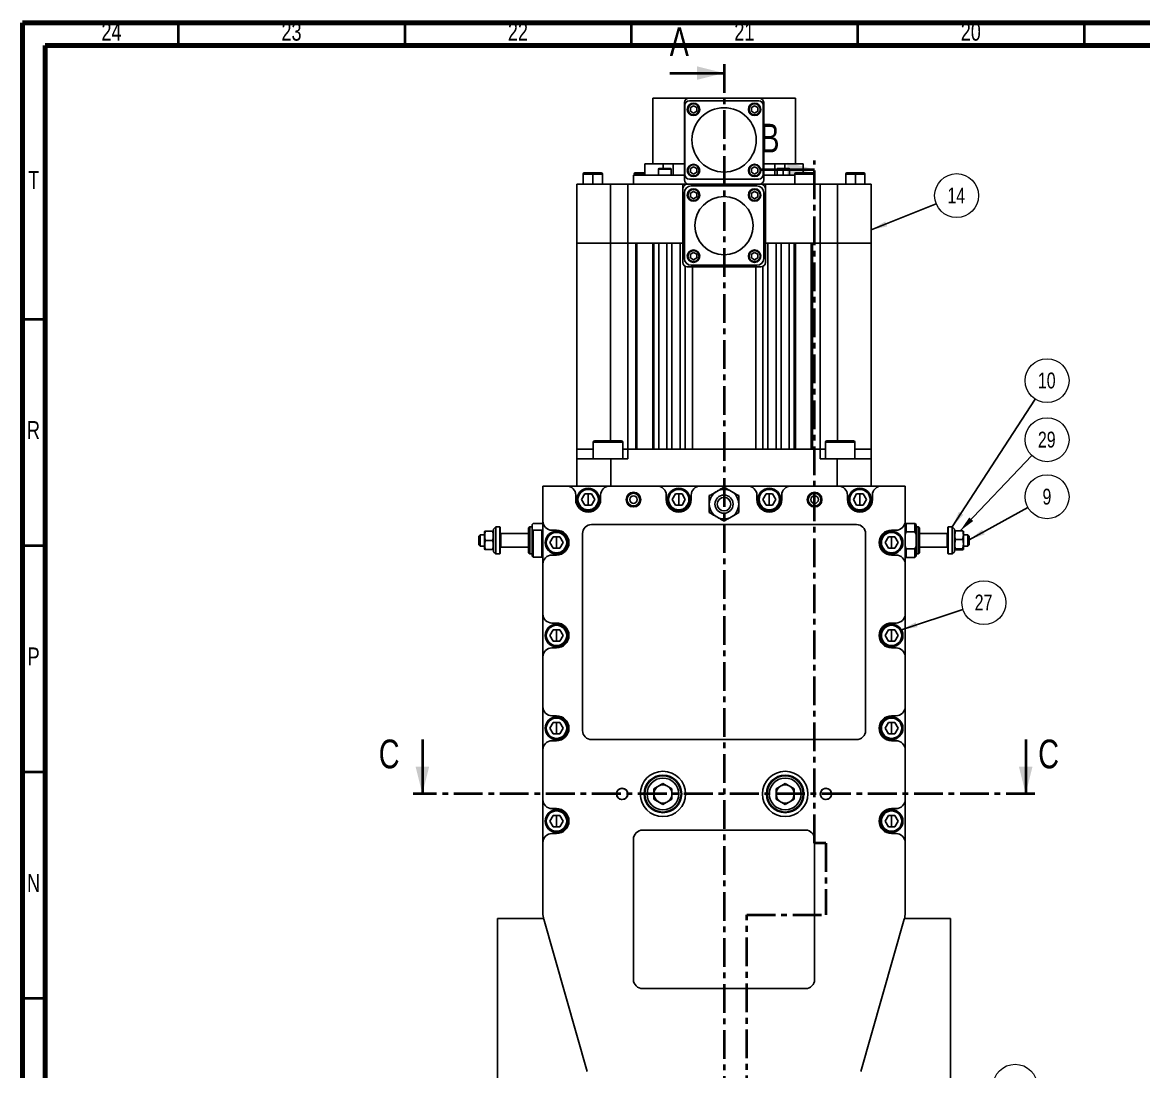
# Model space of a CAD drawing. Header units: millimetres. Extents: x 15 to 1184, y 5 to 836.
# Drawn here: x 15 to 262.6, y 604.4 to 836.1 of the extents above; entities that cross this region are included whole.
import ezdxf

# ---------------------------------------------------------------- set-up
doc = ezdxf.new("R2010")
doc.units = ezdxf.units.MM
doc.linetypes.add('CENTER', pattern=[10.16, 6.35, -1.27, 1.27, -1.27])
doc.styles.add('SLDTEXTSTYLE1', font='TXT', dxfattribs={"width": 0.75})
doc.dimstyles.new('SLDDIMSTYLE0', dxfattribs={"dimtxt": 0.18, "dimasz": 3.556, "dimexe": 0, "dimexo": 0.0625, "dimgap": 0, "dimtad": 0, "dimtih": 1, "dimtoh": 1, "dimdec": 0, "dimrnd": 1e-09, "dimzin": 0, "dimdsep": 46, "dimtxsty": 'Standard', "dimsah": 1, "dimcen": 0.09, "dimadec": 0, "dimazin": 0, "dimtfac": 3.556, "dimtdec": 0, "dimtofl": 0, "dimtmove": 0, "dimatfit": 3, "dimfxl": 1, "dimfrac": 2, "dimtolj": 1, "dimtzin": 0, "dimarcsym": 0})

# ---------------------------------------------------------------- blocks, each defined once
blk = doc.blocks.new('SW_NOTE_0_7')
at = {"color": 0, "linetype": 'Continuous', "lineweight": 0}
blk.add_circle((4.65, 1.36), 4.85, dxfattribs=at)
at = {"color": 0, "linetype": 'Continuous', "lineweight": 0, "insert": (4.62, 3.14), "char_height": 3.5, "attachment_point": 2, "style": 'SLDTEXTSTYLE1'}
blk.add_mtext('8', dxfattribs=at)
blk = doc.blocks.new('SW_NOTE_0_9')
at = {"color": 0, "linetype": 'Continuous', "lineweight": 0}
blk.add_circle((4.61, 1.51), 4.85, dxfattribs=at)
at = {"color": 0, "linetype": 'Continuous', "lineweight": 0, "insert": (4.54, 3.29), "char_height": 3.5, "attachment_point": 2, "style": 'SLDTEXTSTYLE1'}
blk.add_mtext('27', dxfattribs=at)
blk = doc.blocks.new('SW_NOTE_0_10')
at = {"color": 0, "linetype": 'Continuous', "lineweight": 0}
blk.add_circle((4.24, 2.35), 4.85, dxfattribs=at)
at = {"color": 0, "linetype": 'Continuous', "lineweight": 0, "insert": (4.21, 4.13), "char_height": 3.5, "attachment_point": 2, "style": 'SLDTEXTSTYLE1'}
blk.add_mtext('9', dxfattribs=at)
blk = doc.blocks.new('SW_NOTE_0_11')
at = {"color": 0, "linetype": 'Continuous', "lineweight": 0}
blk.add_circle((3.35, 3.51), 4.85, dxfattribs=at)
at = {"color": 0, "linetype": 'Continuous', "lineweight": 0, "insert": (3.28, 5.29), "char_height": 3.5, "attachment_point": 2, "style": 'SLDTEXTSTYLE1'}
blk.add_mtext('29', dxfattribs=at)
blk = doc.blocks.new('SW_NOTE_0_12')
at = {"color": 0, "linetype": 'Continuous', "lineweight": 0}
blk.add_circle((2.64, 4.07), 4.85, dxfattribs=at)
at = {"color": 0, "linetype": 'Continuous', "lineweight": 0, "insert": (2.57, 5.85), "char_height": 3.5, "attachment_point": 2, "style": 'SLDTEXTSTYLE1'}
blk.add_mtext('10', dxfattribs=at)
blk = doc.blocks.new('SW_NOTE_0_13')
at = {"color": 0, "linetype": 'Continuous', "lineweight": 0}
blk.add_circle((4.5, 1.81), 4.85, dxfattribs=at)
at = {"color": 0, "linetype": 'Continuous', "lineweight": 0, "insert": (4.43, 3.59), "char_height": 3.5, "attachment_point": 2, "style": 'SLDTEXTSTYLE1'}
blk.add_mtext('14', dxfattribs=at)

msp = doc.modelspace()

# ---------------------------------------------------------------- linework, layer by layer
at = {"color": 7, "linetype": 'Continuous', "lineweight": 70}
for p, q in [((15, 5), (15, 836)), ((15, 836), (1184, 836)), ((20, 10), (20, 831)), ((20, 831), (1179, 831))]:
    msp.add_line(p, q, dxfattribs=at)
at = {"color": 7, "linetype": 'Continuous', "lineweight": 35}
for p, q in [((49.5, 831), (49.5, 836)), ((99.5, 831), (99.5, 836)), ((149.5, 831), (149.5, 836)), ((199.5, 831), (199.5, 836)), ((249.5, 831), (249.5, 836)), ((157.9312, 824.9346), (169.9312, 824.9346)), ((177.9312, 803.6493), (189.9312, 803.6493)), ((20, 770.5), (15, 770.5)), ((20, 720.5), (15, 720.5)), ((103.3153, 677.7201), (103.3153, 665.7201)), ((236.5471, 677.7201), (236.5471, 665.7201)), ((20, 670.5), (15, 670.5)), ((20, 620.5), (15, 620.5))]:
    msp.add_line(p, q, dxfattribs=at)
at = {"color": 7, "linetype": 'CENTER', "lineweight": 35}
for p, q in [((169.9312, 826.9346), (169.9312, 473.1807)), ((189.9312, 654.8591), (189.9312, 805.6493)), ((238.5471, 665.7201), (101.3153, 665.7201)), ((192.4312, 654.8591), (189.9312, 654.8591)), ((192.4312, 654.8591), (192.4312, 639.0076)), ((174.9312, 556.5399), (174.9312, 639.0076)), ((174.9312, 639.0076), (192.4312, 639.0076))]:
    msp.add_line(p, q, dxfattribs=at)
at = {"color": 7, "linetype": 'Continuous', "lineweight": 25}
for p, q in [((154.1812, 819.4201), (154.1812, 804.8701)), ((154.1812, 819.4201), (162.1812, 819.4201)), ((161.1812, 818.4201), (161.1812, 801.3701)), ((161.2812, 802.5201), (161.2812, 817.8201)), ((177.6812, 819.4201), (162.1812, 819.4201)), ((162.2812, 818.8201), (177.5812, 818.8201)), ((162.4887, 817.3167), (163.1887, 817.7209)), ((162.4887, 816.5084), (162.4887, 817.3167)), ((163.1887, 818.1376), (163.1887, 818.2876)), ((163.1887, 817.7209), (163.8887, 817.3167)), ((163.8887, 817.3167), (163.8887, 816.5084)), ((175.9737, 817.3167), (176.6737, 817.7209)), ((175.9737, 816.5084), (175.9737, 817.3167)), ((176.6737, 818.1376), (176.6737, 818.2876)), ((176.6737, 817.7209), (177.3737, 817.3167)), ((177.3737, 817.3167), (177.3737, 816.5084)), ((177.6812, 819.4201), (185.6812, 819.4201)), ((178.5812, 817.8201), (178.5812, 802.5201)), ((178.6812, 801.3701), (178.6812, 818.4201)), ((185.6812, 804.8701), (185.6812, 819.4201)), ((163.1887, 816.1043), (162.4887, 816.5084)), ((163.8887, 816.5084), (163.1887, 816.1043)), ((163.1887, 815.5376), (163.1887, 815.6876)), ((176.6737, 816.1043), (175.9737, 816.5084)), ((177.3737, 816.5084), (176.6737, 816.1043)), ((176.6737, 815.5376), (176.6737, 815.6876)), ((152.4312, 804.8701), (152.4312, 802.3701)), ((152.4312, 804.8701), (156.4968, 804.8701)), ((156.4968, 803.8701), (156.4968, 804.8701)), ((156.4968, 804.8701), (158.7167, 804.8701)), ((158.7167, 804.8701), (161.1812, 804.8701)), ((158.7167, 804.8701), (158.7167, 802.3701)), ((163.1887, 804.6526), (163.1887, 804.8026)), ((176.6737, 804.6526), (176.6737, 804.8026)), ((178.6812, 804.8701), (181.1457, 804.8701)), ((181.1457, 802.3701), (181.1457, 804.8701)), ((181.1457, 804.8701), (183.3656, 804.8701)), ((183.3656, 804.8701), (183.3656, 803.8701)), ((183.3656, 804.8701), (187.4312, 804.8701)), ((187.4312, 802.8701), (187.4312, 804.8701)), ((138.8062, 802.6201), (138.8062, 800.3751)), ((139.0562, 802.8701), (140.9312, 802.8701)), ((140.9312, 802.6201), (140.9312, 802.8701)), ((140.9312, 802.8701), (142.8062, 802.8701)), ((140.9312, 800.3751), (140.9312, 802.6201)), ((143.0562, 800.3751), (143.0562, 802.6201)), ((149.9312, 802.3701), (149.9312, 800.3751)), ((149.9312, 802.3701), (161.1812, 802.3701)), ((150.0562, 802.3701), (150.0562, 802.6201)), ((150.3062, 802.8701), (152.4312, 802.8701)), ((155.4747, 803.7201), (158.2247, 803.7201)), ((155.4747, 803.7201), (155.4747, 802.3701)), ((155.6247, 803.8701), (158.0747, 803.8701)), ((158.2247, 802.3701), (158.2247, 803.7201)), ((162.4887, 803.8317), (163.1887, 804.2359)), ((162.4887, 803.0234), (162.4887, 803.8317)), ((163.1887, 802.6193), (162.4887, 803.0234)), ((163.1887, 804.2359), (163.8887, 803.8317)), ((163.8887, 803.0234), (163.1887, 802.6193)), ((163.1887, 802.0526), (163.1887, 802.2026)), ((163.8887, 803.8317), (163.8887, 803.0234)), ((175.9737, 803.8317), (176.6737, 804.2359)), ((175.9737, 803.0234), (175.9737, 803.8317)), ((176.6737, 802.6193), (175.9737, 803.0234)), ((176.6737, 804.2359), (177.3737, 803.8317)), ((177.3737, 803.0234), (176.6737, 802.6193)), ((176.6737, 802.0526), (176.6737, 802.2026)), ((177.3737, 803.8317), (177.3737, 803.0234)), ((178.6812, 802.3701), (185.5562, 802.3701)), ((181.6377, 803.7201), (181.6377, 802.3701)), ((181.7877, 803.8701), (183.0127, 803.8701)), ((183.0127, 803.8701), (183.0127, 803.7201)), ((183.0127, 803.8701), (184.2377, 803.8701)), ((183.0127, 803.7201), (183.0127, 802.3701)), ((184.3877, 802.3701), (184.3877, 803.7201)), ((185.5562, 802.6201), (189.8062, 802.6201)), ((185.5562, 802.6201), (185.5562, 800.3751)), ((185.8062, 802.8701), (189.5562, 802.8701)), ((189.8062, 800.3751), (189.8062, 802.6201)), ((189.8062, 802.3701), (189.9312, 802.3701)), ((189.9312, 800.3751), (189.9312, 802.3701)), ((196.8062, 802.6201), (196.8062, 800.3751)), ((197.0562, 802.8701), (198.9312, 802.8701)), ((198.9312, 802.8701), (198.9312, 802.6201)), ((198.9312, 802.8701), (200.8062, 802.8701)), ((198.9312, 802.6201), (198.9312, 800.3751)), ((201.0562, 800.3751), (201.0562, 802.6201)), ((137.4312, 787.3751), (137.4312, 800.3751)), ((137.4312, 800.3751), (144.8812, 800.3751)), ((144.8812, 787.3751), (144.8812, 800.3751)), ((144.8812, 800.3751), (148.6812, 800.3751)), ((148.6812, 800.3751), (148.6812, 787.3751)), ((191.1812, 800.3751), (148.6812, 800.3751)), ((160.8062, 800.3701), (160.8062, 799.3701)), ((161.8062, 800.3701), (160.8062, 800.3701)), ((178.0562, 800.3701), (161.8062, 800.3701)), ((177.5812, 801.5201), (162.2812, 801.5201)), ((162.6812, 799.9951), (177.1812, 799.9951)), ((179.0562, 800.3701), (178.0562, 800.3701)), ((179.0562, 799.3701), (179.0562, 800.3701)), ((191.1812, 787.3751), (191.1812, 800.3751)), ((191.1812, 800.3751), (194.9812, 800.3751)), ((194.9812, 787.3751), (194.9812, 800.3751)), ((194.9812, 800.3751), (202.4312, 800.3751)), ((202.4312, 800.3751), (202.4312, 787.3751)), ((160.8062, 799.3701), (160.8062, 783.1201)), ((161.1812, 783.9951), (161.1812, 798.4951)), ((162.4887, 798.3917), (163.1887, 798.7959)), ((162.4887, 797.5834), (162.4887, 798.3917)), ((163.1887, 797.1793), (162.4887, 797.5834)), ((163.1887, 799.2126), (163.1887, 799.3626)), ((163.1887, 798.7959), (163.8887, 798.3917)), ((163.8887, 797.5834), (163.1887, 797.1793)), ((163.8887, 798.3917), (163.8887, 797.5834)), ((175.9737, 798.3917), (176.6737, 798.7959)), ((175.9737, 797.5834), (175.9737, 798.3917)), ((176.6737, 797.1793), (175.9737, 797.5834)), ((176.6737, 799.2126), (176.6737, 799.3626)), ((176.6737, 798.7959), (177.3737, 798.3917)), ((177.3737, 797.5834), (176.6737, 797.1793)), ((177.3737, 798.3917), (177.3737, 797.5834)), ((178.6812, 798.4951), (178.6812, 783.9951)), ((179.0562, 783.1201), (179.0562, 799.3701)), ((163.1887, 796.6126), (163.1887, 796.7626)), ((176.6737, 796.6126), (176.6737, 796.7626)), ((144.8812, 787.3751), (137.4312, 787.3751)), ((137.4312, 741.8751), (137.4312, 787.3651)), ((137.4312, 787.3651), (144.8812, 787.3651)), ((148.6812, 787.3751), (144.8812, 787.3751)), ((144.8812, 743.7201), (144.8812, 787.3651)), ((144.8812, 787.3651), (148.6812, 787.3651)), ((148.6812, 787.3751), (160.8062, 787.3751)), ((148.6812, 787.3651), (148.6812, 741.8751)), ((150.4312, 787.3651), (148.6812, 787.3651)), ((150.4312, 741.8751), (150.4312, 787.3651)), ((150.4312, 787.3651), (150.6812, 787.3651)), ((150.6812, 741.8751), (150.6812, 787.3651)), ((150.6812, 787.3651), (154.1812, 787.3651)), ((154.1812, 741.8751), (154.1812, 787.3651)), ((154.1812, 787.3651), (154.4312, 787.3651)), ((155.5312, 787.3651), (154.4312, 787.3651)), ((154.4312, 787.3651), (154.4312, 741.8751)), ((155.5312, 741.8751), (155.5312, 787.3651)), ((155.5312, 787.3651), (157.3312, 787.3651)), ((157.3312, 787.3651), (157.3312, 741.8751)), ((158.4312, 787.3651), (157.3312, 787.3651)), ((158.4312, 741.8751), (158.4312, 787.3651)), ((158.4312, 787.3651), (160.2312, 787.3651)), ((160.2312, 787.3651), (160.2312, 741.8751)), ((160.8062, 787.3651), (160.2312, 787.3651)), ((179.0562, 787.3751), (191.1812, 787.3751)), ((179.6312, 787.3651), (179.0562, 787.3651)), ((179.6312, 741.8751), (179.6312, 787.3651)), ((179.6312, 787.3651), (181.4312, 787.3651)), ((182.5312, 787.3651), (181.4312, 787.3651)), ((181.4312, 787.3651), (181.4312, 741.8751)), ((182.5312, 741.8751), (182.5312, 787.3651)), ((182.5312, 787.3651), (184.3312, 787.3651)), ((184.3312, 787.3651), (184.3312, 741.8751)), ((185.4312, 787.3651), (184.3312, 787.3651)), ((185.4312, 741.8751), (185.4312, 787.3651)), ((185.4312, 787.3651), (185.6812, 787.3651)), ((185.6812, 741.8751), (185.6812, 787.3651)), ((185.6812, 787.3651), (189.1812, 787.3651)), ((189.1812, 741.8751), (189.1812, 787.3651)), ((189.1812, 787.3651), (189.4312, 787.3651)), ((189.4312, 787.3651), (189.4312, 741.8751)), ((191.1812, 787.3651), (189.4312, 787.3651)), ((194.9812, 787.3751), (191.1812, 787.3751)), ((191.1812, 741.8751), (191.1812, 787.3651)), ((191.1812, 787.3651), (194.9812, 787.3651)), ((202.4312, 787.3751), (194.9812, 787.3751)), ((194.9812, 743.7201), (194.9812, 787.3651)), ((194.9812, 787.3651), (202.4312, 787.3651)), ((202.4312, 787.3651), (202.4312, 741.8751)), ((162.4887, 784.9067), (163.1887, 785.3109)), ((162.4887, 784.0984), (162.4887, 784.9067)), ((163.1887, 785.7276), (163.1887, 785.8776)), ((163.1887, 785.3109), (163.8887, 784.9067)), ((163.8887, 784.9067), (163.8887, 784.0984)), ((175.9737, 784.9067), (176.6737, 785.3109)), ((175.9737, 784.0984), (175.9737, 784.9067)), ((176.6737, 785.7276), (176.6737, 785.8776)), ((176.6737, 785.3109), (177.3737, 784.9067)), ((177.3737, 784.9067), (177.3737, 784.0984)), ((163.1887, 783.6943), (162.4887, 784.0984)), ((177.1812, 782.4951), (162.6812, 782.4951)), ((163.8887, 784.0984), (163.1887, 783.6943)), ((163.1887, 783.1276), (163.1887, 783.2776)), ((176.6737, 783.6943), (175.9737, 784.0984)), ((177.3737, 784.0984), (176.6737, 783.6943)), ((176.6737, 783.1276), (176.6737, 783.2776)), ((161.3312, 741.8751), (161.3312, 782.2401)), ((161.8062, 782.1201), (178.0562, 782.1201)), ((162.9312, 782.1201), (162.9312, 741.8751)), ((176.9312, 741.8751), (176.9312, 782.1201)), ((178.5312, 782.2401), (178.5312, 741.8751)), ((144.2987, 743.3951), (141.0487, 743.3951)), ((141.0487, 739.7201), (141.0487, 743.3951)), ((144.2987, 743.7201), (141.3737, 743.7201)), ((144.2987, 743.3951), (144.2987, 743.7201)), ((147.2237, 743.7201), (144.2987, 743.7201)), ((147.5487, 743.3951), (144.2987, 743.3951)), ((147.5487, 743.3951), (147.5487, 739.7201)), ((195.5637, 743.3951), (192.3137, 743.3951)), ((192.3137, 739.7201), (192.3137, 743.3951)), ((195.5637, 743.7201), (192.6387, 743.7201)), ((195.5637, 743.3951), (195.5637, 743.7201)), ((198.4887, 743.7201), (195.5637, 743.7201)), ((198.8137, 743.3951), (195.5637, 743.3951)), ((198.8137, 743.3951), (198.8137, 739.7201)), ((141.0487, 741.8751), (137.4312, 741.8751)), ((137.4312, 739.7201), (137.4312, 741.8701)), ((137.4312, 741.8701), (141.0487, 741.8701)), ((148.6812, 741.8751), (147.5487, 741.8751)), ((147.5487, 741.8701), (148.6812, 741.8701)), ((148.6812, 741.8751), (150.4312, 741.8751)), ((148.6812, 741.8701), (148.6812, 739.7201)), ((191.1812, 741.8701), (148.6812, 741.8701)), ((150.6812, 741.8751), (150.4312, 741.8751)), ((154.1812, 741.8751), (150.6812, 741.8751)), ((154.4312, 741.8751), (154.1812, 741.8751)), ((154.4312, 741.8751), (155.5312, 741.8751)), ((157.3312, 741.8751), (155.5312, 741.8751)), ((157.3312, 741.8751), (158.4312, 741.8751)), ((160.2312, 741.8751), (158.4312, 741.8751)), ((160.2312, 741.8751), (161.3312, 741.8751)), ((162.9312, 741.8751), (161.3312, 741.8751)), ((162.9312, 741.8751), (176.9312, 741.8751)), ((163.9312, 741.8751), (163.9312, 741.8701)), ((175.9312, 741.8701), (175.9312, 741.8751)), ((178.5312, 741.8751), (176.9312, 741.8751)), ((178.5312, 741.8751), (179.6312, 741.8751)), ((181.4312, 741.8751), (179.6312, 741.8751)), ((181.4312, 741.8751), (182.5312, 741.8751)), ((184.3312, 741.8751), (182.5312, 741.8751)), ((184.3312, 741.8751), (185.4312, 741.8751)), ((185.6812, 741.8751), (185.4312, 741.8751)), ((189.1812, 741.8751), (185.6812, 741.8751)), ((189.4312, 741.8751), (189.1812, 741.8751)), ((189.4312, 741.8751), (191.1812, 741.8751)), ((192.3137, 741.8751), (191.1812, 741.8751)), ((191.1812, 739.7201), (191.1812, 741.8701)), ((191.1812, 741.8701), (192.3137, 741.8701)), ((202.4312, 741.8751), (198.8137, 741.8751)), ((198.8137, 741.8701), (202.4312, 741.8701)), ((202.4312, 741.8701), (202.4312, 739.7201)), ((137.4312, 733.7201), (137.4312, 739.7201)), ((144.9312, 739.7201), (137.4312, 739.7201)), ((144.9312, 739.7201), (144.9312, 733.7201)), ((148.6812, 739.7201), (144.9312, 739.7201)), ((194.9312, 739.7201), (191.1812, 739.7201)), ((194.9312, 733.7201), (194.9312, 739.7201)), ((202.4312, 739.7201), (194.9312, 739.7201)), ((202.4312, 739.7201), (202.4312, 733.7201)), ((129.9312, 733.7201), (129.9312, 725.9701)), ((135.1812, 733.7201), (129.9312, 733.7201)), ((144.6812, 733.7201), (135.1812, 733.7201)), ((155.1812, 733.7201), (144.6812, 733.7201)), ((164.6812, 733.7201), (155.1812, 733.7201)), ((175.1812, 733.7201), (164.6812, 733.7201)), ((169.9312, 732.9701), (169.9312, 733.4728)), ((184.6812, 733.7201), (175.1812, 733.7201)), ((195.1812, 733.7201), (184.6812, 733.7201)), ((204.6812, 733.7201), (195.1812, 733.7201)), ((209.9312, 733.7201), (204.6812, 733.7201)), ((209.9312, 725.9701), (209.9312, 733.7201)), ((137.1812, 731.7201), (137.1812, 730.7201)), ((137.6812, 730.7201), (137.4312, 730.7201)), ((138.4878, 730.7201), (139.2095, 731.9701)), ((139.2095, 729.4701), (138.4878, 730.7201)), ((139.2095, 731.9701), (140.6529, 731.9701)), ((139.9312, 730.7201), (139.9312, 731.9701)), ((139.9312, 729.4701), (139.9312, 730.7201)), ((140.6529, 731.9701), (141.3746, 730.7201)), ((141.3746, 730.7201), (140.6529, 729.4701)), ((142.4312, 730.7201), (142.1812, 730.7201)), ((142.6812, 730.7201), (142.6812, 731.7201)), ((157.1812, 731.7201), (157.1812, 730.7201)), ((157.6812, 730.7201), (157.4312, 730.7201)), ((158.4878, 730.7201), (159.2095, 731.9701)), ((159.2095, 729.4701), (158.4878, 730.7201)), ((159.2095, 731.9701), (160.6529, 731.9701)), ((159.9312, 730.7201), (159.9312, 731.9701)), ((159.9312, 729.4701), (159.9312, 730.7201)), ((160.6529, 731.9701), (161.3746, 730.7201)), ((161.3746, 730.7201), (160.6529, 729.4701)), ((162.4312, 730.7201), (162.1812, 730.7201)), ((162.6812, 730.7201), (162.6812, 731.7201)), ((177.1812, 731.7201), (177.1812, 730.7201)), ((177.6812, 730.7201), (177.4312, 730.7201)), ((178.4878, 730.7201), (179.2095, 731.9701)), ((179.2095, 729.4701), (178.4878, 730.7201)), ((179.2095, 731.9701), (180.6529, 731.9701)), ((179.9312, 730.7201), (179.9312, 731.9701)), ((179.9312, 729.4701), (179.9312, 730.7201)), ((180.6529, 731.9701), (181.3746, 730.7201)), ((181.3746, 730.7201), (180.6529, 729.4701)), ((182.4312, 730.7201), (182.1812, 730.7201)), ((182.6812, 730.7201), (182.6812, 731.7201)), ((197.1812, 731.7201), (197.1812, 730.7201)), ((197.6812, 730.7201), (197.4312, 730.7201)), ((198.4878, 730.7201), (199.2095, 731.9701)), ((199.2095, 729.4701), (198.4878, 730.7201)), ((199.2095, 731.9701), (200.6529, 731.9701)), ((199.9312, 730.7201), (199.9312, 731.9701)), ((199.9312, 729.4701), (199.9312, 730.7201)), ((200.6529, 731.9701), (201.3746, 730.7201)), ((201.3746, 730.7201), (200.6529, 729.4701)), ((202.4312, 730.7201), (202.1812, 730.7201)), ((202.6812, 730.7201), (202.6812, 731.7201)), ((140.6529, 729.4701), (139.2095, 729.4701)), ((160.6529, 729.4701), (159.2095, 729.4701)), ((180.6529, 729.4701), (179.2095, 729.4701)), ((200.6529, 729.4701), (199.2095, 729.4701)), ((127.7812, 725.4382), (127.5312, 725.2198)), ((129.6812, 725.4382), (127.7812, 725.4382)), ((129.9312, 725.2198), (129.6812, 725.4382)), ((129.9312, 725.9701), (129.9312, 716.4701)), ((169.9312, 725.9673), (169.9312, 726.4701)), ((209.9312, 716.4701), (209.9312, 725.9701)), ((210.1812, 725.4701), (209.9312, 725.2201)), ((212.0812, 725.4701), (210.1812, 725.4701)), ((210.1812, 725.4701), (210.1812, 723.5909)), ((212.3312, 725.2201), (212.0812, 725.4701)), ((212.0812, 723.5909), (212.0812, 725.4701)), ((116.0812, 722.9701), (115.7812, 722.6701)), ((117.0312, 722.9701), (116.0812, 722.9701)), ((116.0812, 722.9701), (116.0812, 720.4701)), ((117.088, 723.7201), (117.0312, 723.5794)), ((117.0312, 723.5794), (117.0312, 721.7201)), ((118.8494, 723.7201), (117.213, 723.7201)), ((119.0312, 723.5794), (118.9744, 723.7201)), ((119.5312, 724.7201), (119.0312, 724.2201)), ((119.0312, 721.7201), (119.0312, 724.2201)), ((120.4312, 724.7201), (119.5312, 724.7201)), ((119.5312, 724.7201), (119.5312, 721.7201)), ((120.5312, 724.6201), (120.4312, 724.7201)), ((120.4312, 721.7201), (120.4312, 724.7201)), ((120.5312, 724.6201), (120.5312, 721.7201)), ((120.6312, 723.2201), (120.5312, 723.1201)), ((126.7812, 723.2201), (120.6312, 723.2201)), ((120.6312, 723.2201), (120.6312, 723.1064)), ((120.6312, 723.1064), (120.6312, 720.2201)), ((127.0312, 724.7201), (126.7812, 724.4701)), ((126.7812, 724.2617), (126.7812, 724.4701)), ((126.7812, 718.9701), (126.7812, 724.2617)), ((127.5312, 724.7201), (127.0312, 724.7201)), ((127.0312, 724.7201), (127.0312, 724.4927)), ((127.0312, 724.4927), (127.0312, 718.7201)), ((127.5477, 725.2365), (127.5312, 725.2201)), ((127.5312, 725.2198), (127.5312, 724.2278)), ((127.5312, 718.2203), (127.5312, 724.2278)), ((127.5312, 724.2278), (127.7812, 724.0094)), ((127.7812, 724.0094), (127.7812, 718.002)), ((127.7812, 724.0094), (129.6812, 724.0094)), ((129.6812, 724.0094), (129.9312, 724.2278)), ((129.6812, 718.002), (129.6812, 724.0094)), ((129.9312, 725.2201), (129.9147, 725.2365)), ((132.9312, 723.9701), (131.9312, 723.9701)), ((138.6812, 679.7201), (138.6812, 723.2201)), ((140.6812, 725.2201), (199.1812, 725.2201)), ((201.1812, 723.2201), (201.1812, 679.7201)), ((207.9312, 723.9701), (206.9312, 723.9701)), ((210.1812, 723.5909), (209.9312, 723.0191)), ((212.0812, 723.5909), (210.1812, 723.5909)), ((212.3312, 723.0191), (212.0812, 723.5909)), ((212.3312, 725.2201), (212.3312, 723.0191)), ((212.8312, 724.7201), (212.3312, 724.7201)), ((212.3312, 720.421), (212.3312, 723.0191)), ((213.0812, 724.4701), (212.8312, 724.7201)), ((212.8312, 718.7201), (212.8312, 724.7201)), ((213.0812, 724.4701), (213.0812, 718.9701)), ((219.2312, 723.2201), (213.0812, 723.2201)), ((219.3312, 723.1201), (219.2312, 723.2201)), ((219.2312, 720.2201), (219.2312, 723.2201)), ((219.4312, 724.7201), (219.3312, 724.6201)), ((219.3312, 718.8201), (219.3312, 724.6201)), ((220.3312, 724.7201), (219.4312, 724.7201)), ((219.4312, 724.7201), (219.4312, 718.7201)), ((220.8312, 724.2201), (220.3312, 724.7201)), ((220.3312, 718.7201), (220.3312, 724.7201)), ((220.8312, 724.2201), (220.8312, 719.2201)), ((220.8912, 723.728), (220.8312, 723.5794)), ((222.6494, 723.8146), (221.013, 723.8146)), ((222.7675, 723.7274), (222.6494, 723.8146)), ((222.8312, 723.5794), (222.7712, 723.728)), ((222.8312, 721.885), (222.8312, 723.5794)), ((223.7812, 722.9701), (222.8312, 722.9701)), ((224.0812, 722.6701), (223.7812, 722.9701)), ((223.7812, 720.4701), (223.7812, 722.9701)), ((115.7812, 722.5981), (115.7812, 722.6701)), ((115.7812, 720.7701), (115.7812, 722.5981)), ((115.7812, 720.7701), (116.0812, 720.4701)), ((116.0812, 720.4701), (117.0312, 720.4701)), ((117.0312, 721.7201), (117.0312, 719.8607)), ((117.213, 721.7201), (117.0312, 721.7201)), ((118.8494, 721.7201), (117.213, 721.7201)), ((119.0312, 721.7201), (118.8494, 721.7201)), ((119.0312, 719.2201), (119.0312, 721.7201)), ((119.5312, 721.7201), (119.5312, 718.7201)), ((120.4312, 718.7201), (120.4312, 721.7201)), ((120.5312, 721.7201), (120.5312, 718.8201)), ((130.6812, 721.2201), (130.4312, 721.2201)), ((131.4878, 721.2201), (132.2095, 722.4701)), ((132.2095, 719.9701), (131.4878, 721.2201)), ((132.2095, 722.4701), (133.6529, 722.4701)), ((132.9312, 721.2201), (132.9312, 722.4701)), ((132.9312, 719.9701), (132.9312, 721.2201)), ((133.6529, 722.4701), (134.3746, 721.2201)), ((134.3746, 721.2201), (133.6529, 719.9701)), ((135.4312, 721.2201), (135.1812, 721.2201)), ((204.6812, 721.2201), (204.4312, 721.2201)), ((205.4878, 721.2201), (206.2095, 722.4701)), ((206.2095, 719.9701), (205.4878, 721.2201)), ((206.2095, 722.4701), (207.6529, 722.4701)), ((206.9312, 721.2201), (206.9312, 722.4701)), ((206.9312, 719.9701), (206.9312, 721.2201)), ((207.6529, 722.4701), (208.3746, 721.2201)), ((208.3746, 721.2201), (207.6529, 719.9701)), ((209.4312, 721.2201), (209.1812, 721.2201)), ((221.013, 721.9249), (220.8312, 721.885)), ((222.6494, 721.9249), (221.013, 721.9249)), ((222.8312, 721.885), (222.6494, 721.9249)), ((222.8312, 719.8607), (222.8312, 721.885)), ((222.8312, 720.4701), (223.7812, 720.4701)), ((223.7812, 720.4701), (224.0812, 720.7701)), ((224.0812, 722.6701), (224.0812, 720.7701)), ((117.0312, 719.8607), (117.088, 719.7201)), ((118.8494, 719.7201), (117.213, 719.7201)), ((118.9744, 719.7201), (119.0312, 719.8607)), ((119.0312, 719.2201), (119.5312, 718.7201)), ((119.5312, 718.7201), (120.4312, 718.7201)), ((120.4312, 718.7201), (120.5312, 718.8201)), ((120.5312, 720.3201), (120.6312, 720.2201)), ((120.6312, 720.2201), (126.7812, 720.2201)), ((126.7812, 718.9701), (127.0312, 718.7201)), ((127.0312, 718.7201), (127.5312, 718.7201)), ((127.7812, 718.002), (127.5312, 718.2203)), ((127.5312, 718.2201), (127.5477, 718.2036)), ((129.6812, 718.002), (127.7812, 718.002)), ((129.9312, 718.2203), (129.6812, 718.002)), ((129.9147, 718.2036), (129.9312, 718.2201)), ((131.9312, 718.4701), (132.9312, 718.4701)), ((133.6529, 719.9701), (132.2095, 719.9701)), ((207.6529, 719.9701), (206.2095, 719.9701)), ((206.9312, 718.4701), (207.9312, 718.4701)), ((209.9312, 720.421), (210.1812, 719.8492)), ((209.9312, 718.2201), (210.1812, 717.9701)), ((210.1812, 719.8492), (210.1812, 717.9701)), ((210.1812, 719.8492), (212.0812, 719.8492)), ((210.1812, 717.9701), (212.0812, 717.9701)), ((212.0812, 719.8492), (212.3312, 720.421)), ((212.0812, 717.9701), (212.0812, 719.8492)), ((212.0812, 717.9701), (212.3312, 718.2201)), ((212.3312, 720.421), (212.3312, 718.2201)), ((212.3312, 718.7201), (212.8312, 718.7201)), ((212.8312, 718.7201), (213.0812, 718.9701)), ((213.0812, 720.2201), (219.2312, 720.2201)), ((219.2312, 720.2201), (219.3312, 720.3201)), ((219.3312, 718.8201), (219.4312, 718.7201)), ((219.4312, 718.7201), (220.3312, 718.7201)), ((220.3312, 718.7201), (220.8312, 719.2201)), ((220.8312, 719.8607), (220.8912, 719.7121)), ((221.013, 719.6255), (220.9108, 719.6855)), ((222.6494, 719.8304), (221.013, 719.8304)), ((222.6494, 719.6255), (221.013, 719.6255)), ((222.7712, 719.7121), (222.8312, 719.8607)), ((129.9312, 716.4701), (129.9312, 705.4701)), ((209.9312, 705.4701), (209.9312, 716.4701)), ((129.9312, 705.4701), (129.9312, 695.9701)), ((132.9312, 703.4701), (131.9312, 703.4701)), ((207.9312, 703.4701), (206.9312, 703.4701)), ((209.9312, 695.9701), (209.9312, 705.4701)), ((130.6812, 700.7201), (130.4312, 700.7201)), ((131.4878, 700.7201), (132.2095, 701.9701)), ((132.2095, 699.4701), (131.4878, 700.7201)), ((132.2095, 701.9701), (133.6529, 701.9701)), ((132.9312, 700.7201), (132.9312, 701.9701)), ((132.9312, 699.4701), (132.9312, 700.7201)), ((133.6529, 701.9701), (134.3746, 700.7201)), ((134.3746, 700.7201), (133.6529, 699.4701)), ((135.4312, 700.7201), (135.1812, 700.7201)), ((204.6812, 700.7201), (204.4312, 700.7201)), ((205.4878, 700.7201), (206.2095, 701.9701)), ((206.2095, 699.4701), (205.4878, 700.7201)), ((206.2095, 701.9701), (207.6529, 701.9701)), ((206.9312, 700.7201), (206.9312, 701.9701)), ((206.9312, 699.4701), (206.9312, 700.7201)), ((207.6529, 701.9701), (208.3746, 700.7201)), ((208.3746, 700.7201), (207.6529, 699.4701)), ((209.4312, 700.7201), (209.1812, 700.7201)), ((133.6529, 699.4701), (132.2095, 699.4701)), ((207.6529, 699.4701), (206.2095, 699.4701)), ((129.9312, 695.9701), (129.9312, 684.9701)), ((131.9312, 697.9701), (132.9312, 697.9701)), ((206.9312, 697.9701), (207.9312, 697.9701)), ((209.9312, 684.9701), (209.9312, 695.9701)), ((129.9312, 684.9701), (129.9312, 675.4701)), ((209.9312, 675.4701), (209.9312, 684.9701)), ((131.4878, 680.2201), (132.2095, 681.4701)), ((132.9312, 682.9701), (131.9312, 682.9701)), ((132.2095, 681.4701), (133.6529, 681.4701)), ((132.9312, 680.2201), (132.9312, 681.4701)), ((133.6529, 681.4701), (134.3746, 680.2201)), ((205.4878, 680.2201), (206.2095, 681.4701)), ((206.2095, 681.4701), (207.6529, 681.4701)), ((207.9312, 682.9701), (206.9312, 682.9701)), ((206.9312, 680.2201), (206.9312, 681.4701)), ((207.6529, 681.4701), (208.3746, 680.2201)), ((130.6812, 680.2201), (130.4312, 680.2201)), ((132.2095, 678.9701), (131.4878, 680.2201)), ((133.6529, 678.9701), (132.2095, 678.9701)), ((132.9312, 678.9701), (132.9312, 680.2201)), ((134.3746, 680.2201), (133.6529, 678.9701)), ((135.4312, 680.2201), (135.1812, 680.2201)), ((204.6812, 680.2201), (204.4312, 680.2201)), ((206.2095, 678.9701), (205.4878, 680.2201)), ((207.6529, 678.9701), (206.2095, 678.9701)), ((206.9312, 678.9701), (206.9312, 680.2201)), ((208.3746, 680.2201), (207.6529, 678.9701)), ((209.4312, 680.2201), (209.1812, 680.2201)), ((131.9312, 677.4701), (132.9312, 677.4701)), ((199.1812, 677.7201), (140.6812, 677.7201)), ((206.9312, 677.4701), (207.9312, 677.4701)), ((129.9312, 675.4701), (129.9312, 664.4701)), ((209.9312, 664.4701), (209.9312, 675.4701)), ((156.4312, 668.0367), (154.4249, 666.8784)), ((154.4249, 666.8784), (154.4249, 664.5618)), ((156.4312, 668.0367), (158.4374, 666.8784)), ((158.4374, 664.5618), (158.4374, 666.8784)), ((183.4312, 668.0367), (181.4249, 666.8784)), ((181.4249, 666.8784), (181.4249, 664.5618)), ((183.4312, 668.0367), (185.4374, 666.8784)), ((185.4374, 664.5618), (185.4374, 666.8784)), ((129.9312, 664.4701), (129.9312, 654.9701)), ((156.4312, 663.4034), (154.4249, 664.5618)), ((158.4374, 664.5618), (156.4312, 663.4034)), ((183.4312, 663.4034), (181.4249, 664.5618)), ((185.4374, 664.5618), (183.4312, 663.4034)), ((209.9312, 654.9701), (209.9312, 664.4701)), ((132.9312, 662.4701), (131.9312, 662.4701)), ((207.9312, 662.4701), (206.9312, 662.4701)), ((130.6812, 659.7201), (130.4312, 659.7201)), ((131.4878, 659.7201), (132.2095, 660.9701)), ((132.2095, 658.4701), (131.4878, 659.7201)), ((132.2095, 660.9701), (133.6529, 660.9701)), ((132.9312, 659.7201), (132.9312, 660.9701)), ((132.9312, 658.4701), (132.9312, 659.7201)), ((133.6529, 660.9701), (134.3746, 659.7201)), ((134.3746, 659.7201), (133.6529, 658.4701)), ((135.4312, 659.7201), (135.1812, 659.7201)), ((204.6812, 659.7201), (204.4312, 659.7201)), ((205.4878, 659.7201), (206.2095, 660.9701)), ((206.2095, 658.4701), (205.4878, 659.7201)), ((206.2095, 660.9701), (207.6529, 660.9701)), ((206.9312, 659.7201), (206.9312, 660.9701)), ((206.9312, 658.4701), (206.9312, 659.7201)), ((207.6529, 660.9701), (208.3746, 659.7201)), ((208.3746, 659.7201), (207.6529, 658.4701)), ((209.4312, 659.7201), (209.1812, 659.7201)), ((131.9312, 656.9701), (132.9312, 656.9701)), ((133.6529, 658.4701), (132.2095, 658.4701)), ((151.9312, 657.7201), (187.9312, 657.7201)), ((207.6529, 658.4701), (206.2095, 658.4701)), ((206.9312, 656.9701), (207.9312, 656.9701)), ((129.9312, 654.9701), (129.9312, 639.4203)), ((149.9312, 624.7201), (149.9312, 655.7201)), ((189.9312, 655.7201), (189.9312, 624.7201)), ((209.9312, 639.4203), (209.9312, 654.9701)), ((119.9312, 638.2201), (119.9312, 513.2201)), ((130.0774, 638.2201), (119.9312, 638.2201)), ((130.1236, 638.0467), (139.7388, 604.3934)), ((200.1236, 604.3934), (209.7388, 638.0467)), ((219.9312, 638.2201), (209.785, 638.2201)), ((219.9312, 513.2201), (219.9312, 638.2201)), ((187.9312, 622.7201), (151.9312, 622.7201))]:
    msp.add_line(p, q, dxfattribs=at)
at = {"color": 8, "linetype": 'Continuous', "lineweight": 25}
for p, q in [((138.8062, 802.6201), (140.9312, 802.6201)), ((140.9312, 802.6201), (143.0562, 802.6201)), ((150.0562, 802.6201), (152.4312, 802.6201)), ((181.6377, 803.7201), (183.0127, 803.7201)), ((183.0127, 803.7201), (184.3877, 803.7201)), ((196.8062, 802.6201), (198.9312, 802.6201)), ((198.9312, 802.6201), (201.0562, 802.6201)), ((148.4253, 666.4779), (148.4089, 666.4654)), ((193.4253, 666.4779), (193.4089, 666.4654)), ((146.4535, 664.9748), (146.4371, 664.9623)), ((191.4535, 664.9748), (191.4371, 664.9623))]:
    msp.add_line(p, q, dxfattribs=at)
at = {"color": 7, "linetype": 'Continuous', "lineweight": 25}
for centre, radius in [((149.9312, 730.7201), 1.625), ((149.9312, 730.7201), 1.5), ((149.9312, 730.7201), 1.3928), ((149.9312, 730.7201), 0.825), ((169.9312, 729.7201), 2), ((169.9312, 729.7201), 1.5), ((189.9312, 730.7201), 1.625), ((189.9312, 730.7201), 1.5), ((189.9312, 730.7201), 1.3928), ((189.9312, 730.7201), 0.825), ((156.4312, 665.7201), 5), ((156.4312, 665.7201), 4.15), ((156.4312, 665.7201), 4), ((156.4312, 665.7201), 3.5), ((183.4312, 665.7201), 5), ((183.4312, 665.7201), 4.15), ((183.4312, 665.7201), 4), ((183.4312, 665.7201), 3.5), ((147.4312, 665.7201), 1.25), ((192.4312, 665.7201), 1.25)]:
    msp.add_circle(centre, radius, dxfattribs=at)
for centre, radius, start, end in [((162.1812, 818.4201), 1, 90, 180), ((162.2812, 817.8201), 1, 90, 180), ((163.1887, 816.9126), 1.375, 90, 270), ((163.1887, 816.9126), 1.225, 90, 270), ((169.9312, 810.1701), 7.1, 90, 270), ((163.1887, 816.9126), 1.375, 270, 90), ((163.1887, 816.9126), 1.225, 270, 90), ((169.9312, 810.1701), 7.1, 270, 90), ((176.6737, 816.9126), 1.375, 90, 270), ((176.6737, 816.9126), 1.225, 90, 270), ((176.6737, 816.9126), 1.375, 270, 90), ((176.6737, 816.9126), 1.225, 270, 90), ((177.5812, 817.8201), 1, 0, 90), ((177.6812, 818.4201), 1, 0, 90), ((163.1887, 803.4276), 1.375, 90, 270), ((163.1887, 803.4276), 1.225, 90, 270), ((163.1887, 803.4276), 1.375, 270, 90), ((163.1887, 803.4276), 1.225, 270, 90), ((176.6737, 803.4276), 1.375, 90, 270), ((176.6737, 803.4276), 1.225, 90, 270), ((176.6737, 803.4276), 1.375, 270, 90), ((176.6737, 803.4276), 1.225, 270, 90), ((139.0562, 802.6201), 0.25, 90, 180), ((142.8062, 802.6201), 0.25, 0, 90), ((150.3062, 802.6201), 0.25, 90, 180), ((155.6247, 803.7201), 0.15, 90, 180), ((158.0747, 803.7201), 0.15, 0, 90), ((162.2812, 802.5201), 1, 180, 270), ((177.5812, 802.5201), 1, 270, 0), ((181.7877, 803.7201), 0.15, 90, 180), ((184.2377, 803.7201), 0.15, 0, 90), ((185.8062, 802.6201), 0.25, 90, 180), ((189.5562, 802.6201), 0.25, 0, 90), ((197.0562, 802.6201), 0.25, 90, 180), ((200.8062, 802.6201), 0.25, 0, 90), ((161.8062, 799.3701), 1, 90, 180), ((162.1812, 801.3701), 1, 180, 264.268032), ((162.6812, 798.4951), 1.5, 90, 180), ((177.1812, 798.4951), 1.5, 0, 90), ((177.6812, 801.3701), 1, 275.731968, 0), ((178.0562, 799.3701), 1, 0, 90), ((163.1887, 797.9876), 1.375, 90, 270), ((163.1887, 797.9876), 1.225, 90, 270), ((163.1887, 797.9876), 1.375, 270, 90), ((163.1887, 797.9876), 1.225, 270, 90), ((169.9312, 791.2451), 6.425, 90, 270), ((169.9312, 791.2451), 6.425, 270, 90), ((176.6737, 797.9876), 1.375, 90, 270), ((176.6737, 797.9876), 1.225, 90, 270), ((176.6737, 797.9876), 1.375, 270, 90), ((176.6737, 797.9876), 1.225, 270, 90), ((163.1887, 784.5026), 1.375, 90, 270), ((163.1887, 784.5026), 1.225, 90, 270), ((163.1887, 784.5026), 1.375, 270, 90), ((163.1887, 784.5026), 1.225, 270, 90), ((176.6737, 784.5026), 1.375, 90, 270), ((176.6737, 784.5026), 1.225, 90, 270), ((176.6737, 784.5026), 1.375, 270, 90), ((176.6737, 784.5026), 1.225, 270, 90), ((161.8062, 783.1201), 1, 180, 270), ((162.6812, 783.9951), 1.5, 180, 270), ((177.1812, 783.9951), 1.5, 270, 0), ((178.0562, 783.1201), 1, 270, 0), ((141.3737, 743.3951), 0.325, 90, 180), ((147.2237, 743.3951), 0.325, 0, 90), ((192.6387, 743.3951), 0.325, 90, 180), ((198.4887, 743.3951), 0.325, 0, 90), ((135.1812, 731.7201), 2, 0, 90), ((139.9312, 730.7201), 2.5, 90, 180), ((139.9312, 730.7201), 2.25, 90, 180), ((139.9312, 730.7201), 2.5, 0, 90), ((139.9312, 730.7201), 2.25, 0, 90), ((144.6812, 731.7201), 2, 90, 180), ((155.1812, 731.7201), 2, 0, 90), ((159.9312, 730.7201), 2.5, 90, 180), ((159.9312, 730.7201), 2.25, 90, 180), ((159.9312, 730.7201), 2.5, 0, 90), ((159.9312, 730.7201), 2.25, 0, 90), ((164.6812, 731.7201), 2, 90, 180), ((169.9312, 729.7201), 3.25, 90, 120), ((169.9312, 729.7201), 3.25, 60, 90), ((175.1812, 731.7201), 2, 0, 90), ((179.9312, 730.7201), 2.5, 90, 180), ((179.9312, 730.7201), 2.25, 90, 180), ((179.9312, 730.7201), 2.5, 0, 90), ((179.9312, 730.7201), 2.25, 0, 90), ((184.6812, 731.7201), 2, 90, 180), ((195.1812, 731.7201), 2, 0, 90), ((199.9312, 730.7201), 2.5, 90, 180), ((199.9312, 730.7201), 2.25, 90, 180), ((199.9312, 730.7201), 2.5, 0, 90), ((199.9312, 730.7201), 2.25, 0, 90), ((204.6812, 731.7201), 2, 90, 180), ((139.9312, 730.7201), 2.75, 180, 0), ((139.9312, 730.7201), 2.5, 180, 270), ((139.9312, 730.7201), 2.25, 180, 0), ((139.9312, 730.7201), 2.5, 270, 0), ((159.9312, 730.7201), 2.75, 180, 360), ((159.9312, 730.7201), 2.5, 180, 270), ((159.9312, 730.7201), 2.25, 180, 0), ((159.9312, 730.7201), 2.5, 270, 0), ((169.9312, 729.7201), 3.25, 120, 180), ((169.9312, 729.7201), 3.25, 0, 60), ((179.9312, 730.7201), 2.75, 180, 360), ((179.9312, 730.7201), 2.5, 180, 270), ((179.9312, 730.7201), 2.25, 180, 0), ((179.9312, 730.7201), 2.5, 270, 0), ((199.9312, 730.7201), 2.75, 180, 360), ((199.9312, 730.7201), 2.5, 180, 270), ((199.9312, 730.7201), 2.25, 180, 0), ((199.9312, 730.7201), 2.5, 270, 0), ((169.9312, 729.7201), 3.25, 180, 240), ((169.9312, 729.7201), 3.25, 300, 0), ((131.9312, 725.9701), 2, 180, 270), ((169.9312, 729.7201), 3.25, 240, 270), ((169.9312, 729.7201), 3.25, 270, 300), ((207.9312, 725.9701), 2, 270, 0), ((132.9312, 721.2201), 2.5, 90, 180), ((132.9312, 721.2201), 2.25, 90, 180), ((132.9312, 721.2201), 2.75, 270, 90), ((132.9312, 721.2201), 2.5, 0, 90), ((132.9312, 721.2201), 2.25, 0, 90), ((140.6812, 723.2201), 2, 90, 180), ((199.1812, 723.2201), 2, 0, 90), ((206.9312, 721.2201), 2.75, 90, 270), ((206.9312, 721.2201), 2.5, 90, 180), ((206.9312, 721.2201), 2.25, 90, 180), ((206.9312, 721.2201), 2.5, 0, 90), ((206.9312, 721.2201), 2.25, 0, 90), ((132.9312, 721.2201), 2.5, 180, 270), ((132.9312, 721.2201), 2.25, 180, 0), ((132.9312, 721.2201), 2.5, 270, 0), ((206.9312, 721.2201), 2.5, 180, 270), ((206.9312, 721.2201), 2.25, 180, 0), ((206.9312, 721.2201), 2.5, 270, 0), ((131.9312, 716.4701), 2, 90, 180), ((207.9312, 716.4701), 2, 0, 90), ((131.9312, 705.4701), 2, 180, 270), ((132.9312, 700.7201), 2.5, 90, 180), ((132.9312, 700.7201), 2.75, 270, 90), ((132.9312, 700.7201), 2.5, 0, 90), ((206.9312, 700.7201), 2.75, 90, 270), ((206.9312, 700.7201), 2.5, 90, 180), ((206.9312, 700.7201), 2.5, 0, 90), ((207.9312, 705.4701), 2, 270, 0), ((132.9312, 700.7201), 2.5, 180, 270), ((132.9312, 700.7201), 2.25, 90, 180), ((132.9312, 700.7201), 2.25, 180, 0), ((132.9312, 700.7201), 2.25, 0, 90), ((132.9312, 700.7201), 2.5, 270, 0), ((206.9312, 700.7201), 2.5, 180, 270), ((206.9312, 700.7201), 2.25, 90, 180), ((206.9312, 700.7201), 2.25, 180, 0), ((206.9312, 700.7201), 2.25, 0, 90), ((206.9312, 700.7201), 2.5, 270, 0), ((131.9312, 695.9701), 2, 90, 180), ((207.9312, 695.9701), 2, 0, 90), ((131.9312, 684.9701), 2, 180, 270), ((207.9312, 684.9701), 2, 270, 0), ((132.9312, 680.2201), 2.5, 90, 180), ((132.9312, 680.2201), 2.25, 90, 180), ((132.9312, 680.2201), 2.75, 270, 90), ((132.9312, 680.2201), 2.5, 0, 90), ((132.9312, 680.2201), 2.25, 0, 90), ((206.9312, 680.2201), 2.75, 90, 270), ((206.9312, 680.2201), 2.5, 90, 180), ((206.9312, 680.2201), 2.25, 90, 180), ((206.9312, 680.2201), 2.5, 0, 90), ((206.9312, 680.2201), 2.25, 0, 90), ((132.9312, 680.2201), 2.5, 180, 270), ((132.9312, 680.2201), 2.25, 180, 0), ((132.9312, 680.2201), 2.5, 270, 0), ((140.6812, 679.7201), 2, 180, 270), ((199.1812, 679.7201), 2, 270, 0), ((206.9312, 680.2201), 2.5, 180, 270), ((206.9312, 680.2201), 2.25, 180, 0), ((206.9312, 680.2201), 2.5, 270, 0), ((131.9312, 675.4701), 2, 90, 180), ((207.9312, 675.4701), 2, 0, 90), ((147.4312, 665.7201), 1.2294, 37.318652, 217.318652), ((147.4312, 665.7201), 1.2294, 217.318652, 37.318652), ((156.4312, 665.7201), 2.0063, 120, 180), ((156.4312, 665.7201), 2.0062, 60, 120), ((156.4312, 665.7201), 2.0062, 0, 60), ((183.4312, 665.7201), 2.0063, 120, 180), ((183.4312, 665.7201), 2.0062, 60, 120), ((183.4312, 665.7201), 2.0062, 0, 60), ((192.4312, 665.7201), 1.2294, 37.318652, 217.318652), ((192.4312, 665.7201), 1.2294, 217.318652, 37.318652), ((131.9312, 664.4701), 2, 180, 270), ((156.4312, 665.7201), 2.0063, 180, 240), ((156.4312, 665.7201), 2.0063, 240, 300), ((156.4312, 665.7201), 2.0063, 300, 0), ((183.4312, 665.7201), 2.0063, 180, 240), ((183.4312, 665.7201), 2.0063, 240, 300), ((183.4312, 665.7201), 2.0063, 300, 0), ((207.9312, 664.4701), 2, 270, 0), ((132.9312, 659.7201), 2.5, 90, 180), ((132.9312, 659.7201), 2.25, 90, 180), ((132.9312, 659.7201), 2.75, 270, 90), ((132.9312, 659.7201), 2.5, 0, 90), ((132.9312, 659.7201), 2.25, 0, 90), ((206.9312, 659.7201), 2.75, 90, 270), ((206.9312, 659.7201), 2.5, 90, 180), ((206.9312, 659.7201), 2.25, 90, 180), ((206.9312, 659.7201), 2.5, 0, 90), ((206.9312, 659.7201), 2.25, 0, 90), ((132.9312, 659.7201), 2.5, 180, 270), ((132.9312, 659.7201), 2.25, 180, 0), ((132.9312, 659.7201), 2.5, 270, 0), ((206.9312, 659.7201), 2.5, 180, 270), ((206.9312, 659.7201), 2.25, 180, 0), ((206.9312, 659.7201), 2.5, 270, 0), ((131.9312, 654.9701), 2, 90, 180), ((151.9312, 655.7201), 2, 90, 180), ((187.9312, 655.7201), 2, 0, 90), ((207.9312, 654.9701), 2, 0, 90), ((134.9312, 639.4203), 5, 180, 195.945396), ((204.9312, 639.4203), 5, 344.054604, 0), ((151.9312, 624.7201), 2, 180, 270), ((187.9312, 624.7201), 2, 270, 0)]:
    msp.add_arc(centre, radius, start, end, dxfattribs=at)
for points, knots in [([(169.9312, 733.4728), (169.6206, 733.2935), (169.0869, 732.9854), (168.5363, 732.6675), (168.3062, 732.5346)], [0, 0, 0, 0, 0.58194396, 1, 1, 1, 1]), ([(171.5562, 732.5346), (171.2615, 732.7048), (170.7108, 733.0227), (170.1786, 733.33), (169.9312, 733.4728)], [0, 0, 0, 0, 0.53525967, 1, 1, 1, 1]), ([(168.3062, 732.5346), (168.0115, 732.3645), (167.4608, 732.0466), (166.9286, 731.7393), (166.6812, 731.5964)], [0, 0, 0, 0, 0.53525967, 1, 1, 1, 1]), ([(166.6812, 731.5964), (166.6812, 731.2378), (166.6812, 730.6215), (166.6812, 729.9858), (166.6812, 729.7201)], [0, 0, 0, 0, 0.58194396, 1, 1, 1, 1]), ([(173.1812, 731.5964), (172.8706, 731.7758), (172.3369, 732.0839), (171.7863, 732.4018), (171.5562, 732.5346)], [0, 0, 0, 0, 0.58194396, 1, 1, 1, 1]), ([(173.1812, 729.7201), (173.1812, 730.0604), (173.1812, 730.6962), (173.1812, 731.3108), (173.1812, 731.5964)], [0, 0, 0, 0, 0.53525967, 1, 1, 1, 1]), ([(166.6812, 729.7201), (166.6812, 729.3797), (166.6812, 728.7439), (166.6812, 728.1293), (166.6812, 727.8437)], [0, 0, 0, 0, 0.53525967, 1, 1, 1, 1]), ([(173.1812, 727.8437), (173.1812, 728.2023), (173.1812, 728.8186), (173.1812, 729.4543), (173.1812, 729.7201)], [0, 0, 0, 0, 0.58194396, 1, 1, 1, 1]), ([(166.6812, 727.8437), (166.9918, 727.6643), (167.5255, 727.3562), (168.076, 727.0384), (168.3062, 726.9055)], [0, 0, 0, 0, 0.58194396, 1, 1, 1, 1]), ([(168.3062, 726.9055), (168.6009, 726.7353), (169.1516, 726.4174), (169.6838, 726.1101), (169.9312, 725.9673)], [0, 0, 0, 0, 0.53525967, 1, 1, 1, 1]), ([(169.9312, 725.9673), (170.2418, 726.1466), (170.7755, 726.4548), (171.326, 726.7726), (171.5562, 726.9055)], [0, 0, 0, 0, 0.581943961, 1, 1, 1, 1]), ([(171.5562, 726.9055), (171.8509, 727.0756), (172.4016, 727.3935), (172.9338, 727.7009), (173.1812, 727.8437)], [0, 0, 0, 0, 0.535259668, 1, 1, 1, 1]), ([(117.213, 721.7201), (117.1735, 721.9147), (117.0989, 722.2821), (117.0693, 722.956), (117.1575, 723.4248), (117.213, 723.7201)], [0, 0, 0, 0, 0.29427594, 0.55552184, 1, 1, 1, 1]), ([(117.213, 723.7201), (117.1713, 723.7201), (117.1002, 723.7201), (117.0959, 723.7201), (117.0941, 723.7201)], [0, 0, 0, 0, 0.588036, 1, 1, 1, 1]), ([(118.8494, 723.7201), (118.8889, 723.5254), (118.9635, 723.158), (118.9931, 722.4842), (118.9049, 722.0153), (118.8494, 721.7201)], [0, 0, 0, 0, 0.294275937, 0.555521837, 1, 1, 1, 1]), ([(118.9683, 723.7201), (118.9701, 723.7201), (118.9869, 723.7201), (118.9141, 723.7201), (118.8494, 723.7201)], [0, 0, 0, 0, 0.11026313, 1, 1, 1, 1]), ([(221.013, 721.9249), (220.9735, 722.1088), (220.8989, 722.456), (220.8693, 723.0926), (220.9575, 723.5356), (221.013, 723.8146)], [0, 0, 0, 0, 0.294275937, 0.555521837, 1, 1, 1, 1]), ([(221.013, 723.8146), (220.9699, 723.7947), (220.9076, 723.7659), (220.9019, 723.7366), (220.9002, 723.7276)], [0, 0, 0, 0, 0.69190823, 1, 1, 1, 1]), ([(222.6494, 723.8146), (222.6889, 723.6307), (222.7635, 723.2836), (222.7931, 722.6469), (222.7049, 722.2039), (222.6494, 721.9249)], [0, 0, 0, 0, 0.29427594, 0.55552184, 1, 1, 1, 1]), ([(117.213, 719.7201), (117.1735, 719.9147), (117.0989, 720.2821), (117.0693, 720.956), (117.1575, 721.4248), (117.213, 721.7201)], [0, 0, 0, 0, 0.29427594, 0.55552184, 1, 1, 1, 1]), ([(118.8494, 721.7201), (118.8889, 721.5254), (118.9635, 721.158), (118.9931, 720.4842), (118.9049, 720.0153), (118.8494, 719.7201)], [0, 0, 0, 0, 0.294275937, 0.555521837, 1, 1, 1, 1]), ([(221.013, 719.8304), (220.9735, 720.0342), (220.8989, 720.419), (220.8693, 721.1247), (220.9575, 721.6157), (221.013, 721.9249)], [0, 0, 0, 0, 0.29427594, 0.55552184, 1, 1, 1, 1]), ([(222.6494, 721.9249), (222.6889, 721.7211), (222.7635, 721.3363), (222.7931, 720.6306), (222.7049, 720.1396), (222.6494, 719.8304)], [0, 0, 0, 0, 0.29427594, 0.55552184, 1, 1, 1, 1]), ([(117.0941, 719.7201), (117.0923, 719.7201), (117.0755, 719.7201), (117.1483, 719.7201), (117.213, 719.7201)], [0, 0, 0, 0, 0.11026313, 1, 1, 1, 1]), ([(118.8494, 719.7201), (118.8911, 719.7201), (118.9622, 719.7201), (118.9665, 719.7201), (118.9683, 719.7201)], [0, 0, 0, 0, 0.588036, 1, 1, 1, 1]), ([(220.9002, 719.7125), (220.8949, 719.7215), (220.8717, 719.761), (220.9514, 719.8001), (221.013, 719.8304)], [0, 0, 0, 0, 0.226576658, 1, 1, 1, 1]), ([(222.6494, 719.8304), (222.6864, 719.8105), (222.7562, 719.7728), (222.7962, 719.7331), (222.7693, 719.714), (222.7675, 719.7127)], [0, 0, 0, 0, 0.51238355, 0.9672563, 1, 1, 1, 1])]:
    msp.add_open_spline(points, degree=3, knots=knots, dxfattribs=at)
at = {"color": 7, "linetype": 'Continuous', "lineweight": 35}
for points in [[(169.9312, 824.9346), (163.9312, 826.4346), (163.9312, 823.4346)], [(189.9312, 803.6493), (183.9312, 805.1493), (183.9312, 802.1493)], [(103.3153, 665.7201), (104.8153, 671.7201), (101.8153, 671.7201)], [(236.5471, 665.7201), (238.0471, 671.7201), (235.0471, 671.7201)]]:
    msp.add_solid(points, dxfattribs=at)

# ---------------------------------------------------------------- block references
at = {"color": 7, "linetype": 'Continuous', "lineweight": 0}
for name, p in [('SW_NOTE_0_13', (216.784, 796.0547)), ('SW_NOTE_0_12', (238.6225, 752.9314)), ('SW_NOTE_0_11', (237.9136, 740.4379)), ('SW_NOTE_0_10', (237.0177, 728.9999)), ('SW_NOTE_0_9', (222.6917, 706.4539)), ('SW_NOTE_0_7', (229.5679, 599.7976))]:
    msp.add_blockref(name, p, dxfattribs=at)

# ---------------------------------------------------------------- texts
at = {"color": 7, "linetype": 'Continuous', "lineweight": 0, "attachment_point": 2, "style": 'SLDTEXTSTYLE1'}
for s, insert, char_height in [('24', (34.6701, 836.0602), 3.96875), ('23', (74.4201, 836.0602), 3.96875), ('22', (124.4201, 836.0602), 3.96875), ('21', (174.4201, 836.0602), 3.96875), ('20', (224.4201, 836.0602), 3.96875), ('T', (17.4881, 803.3102), 3.9688), ('R', (17.4444, 748.0602), 3.9688), ('P', (17.4848, 698.0602), 3.9688), ('N', (17.4637, 648.0602), 3.9688)]:
    msp.add_mtext(s, dxfattribs=dict(at, insert=insert, char_height=char_height))
at = {"color": 7, "linetype": 'Continuous', "char_height": 6.35, "attachment_point": 1, "style": 'SLDTEXTSTYLE1'}
for s, insert in [('A', (157.9312, 835.024)), ('B', (177.9312, 813.7387)), ('C', (93.6829, 677.7201)), ('C', (239.2992, 677.7201))]:
    msp.add_mtext(s, dxfattribs=dict(at, insert=insert))

# ---------------------------------------------------------------- leaders
at = {"color": 7, "linetype": 'Continuous', "lineweight": 0}
for points in [[(202.4312, 790.2892), (216.784, 796.0547)], [(220.3312, 724.7201), (238.6225, 752.9314)], [(222.0559, 723.8146), (237.9136, 740.4379)], [(224.0812, 721.844), (237.0177, 728.9999)], [(209.083, 701.9928), (222.6917, 706.4539)]]:
    msp.add_leader(points, dimstyle='SLDDIMSTYLE0', dxfattribs=at)

doc.saveas('drawing.dxf')
